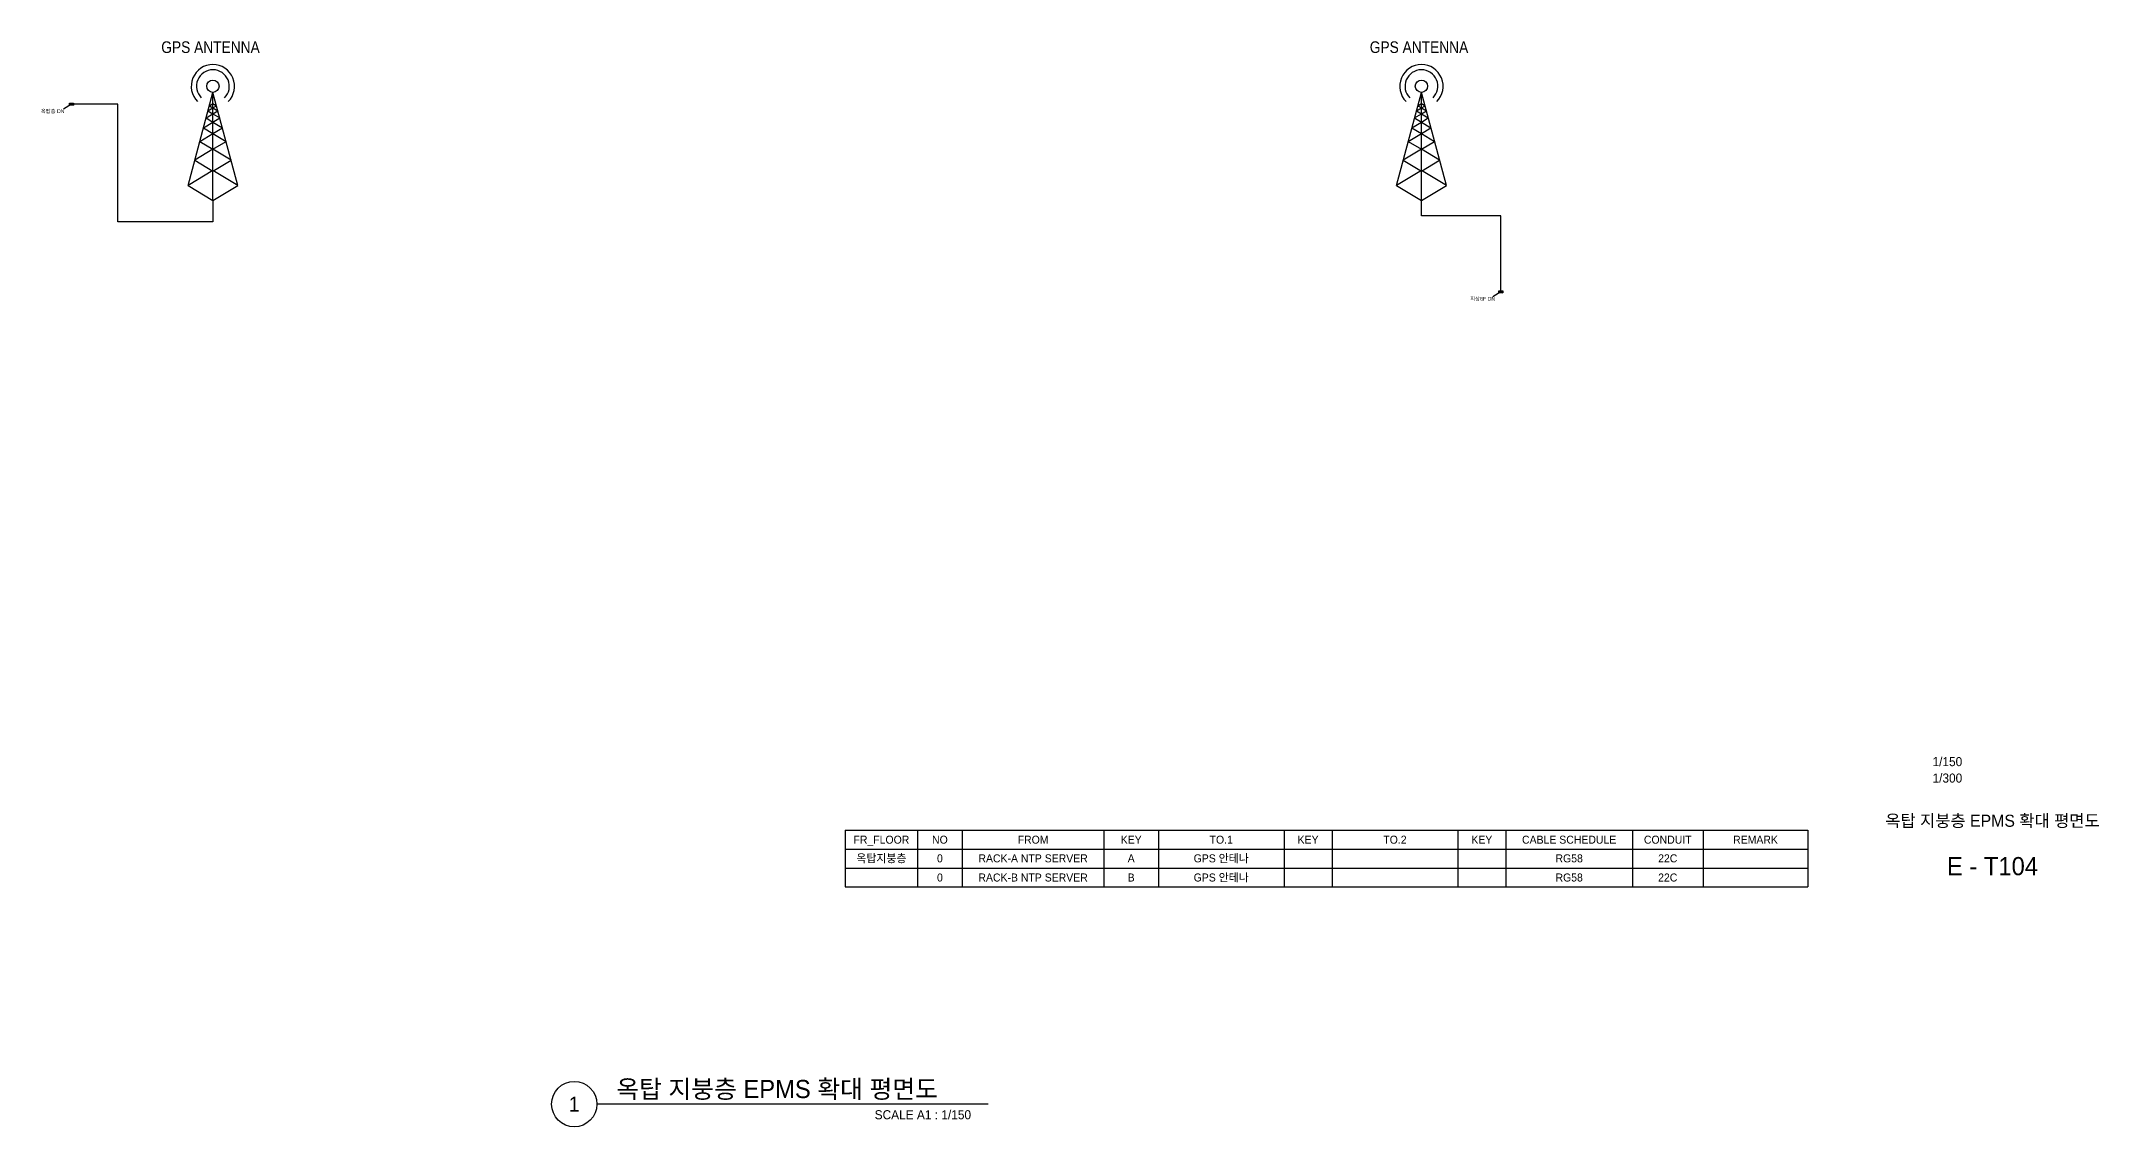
# Model space of a CAD drawing. Header units: millimetres. Extents: x 89450 to 753248, y -530175 to 1209785.
# Drawn here: x 272210 to 374197, y 1073625 to 1127430 of the extents above; entities that cross this region are included whole.
import ezdxf
from ezdxf.enums import TextEntityAlignment as Align

# ---------------------------------------------------------------- set-up
doc = ezdxf.new("R2010")
doc.units = ezdxf.units.MM
doc.header["$LTSCALE"] = 150
for name, color, linetype in [('-----29 Cable Schedule', 1, 'Continuous'), ('-----30 Text', 2, 'Continuous'), ('-----41 Drawing Title', 2, 'Continuous'), ('-----42 Drawing Number', 2, 'Continuous'), ('-----43 Drawing Scale', 3, 'Continuous'), ('-----99 EPMS CABLE DUCT', 4, 'Continuous'), ('-----99 EPMS CONDUIT', 4, 'Continuous'), ('-----99 EPMS ETC', 4, 'Continuous')]:
    doc.layers.add(name, color=color, linetype=linetype)
doc.styles.add('ELEC', font='')
doc.styles.get('ELEC').set_extended_font_data('Dotum')

msp = doc.modelspace()

# ---------------------------------------------------------------- linework, layer by layer
at = {"layer": '-----29 Cable Schedule'}
for p, q in [((312060, 1088325), (312060, 1087388)), ((312060, 1088325), (359779, 1088325)), ((315652, 1088325), (315652, 1087388)), ((317860, 1088325), (317860, 1087388)), ((324888, 1088325), (324888, 1087388)), ((327587, 1088325), (327587, 1087388)), ((333811, 1088325), (333811, 1087388)), ((336198, 1088325), (336198, 1087388)), ((342422, 1088325), (342422, 1087388)), ((344810, 1088325), (344810, 1087388)), ((351078, 1088325), (351078, 1087388)), ((354581, 1088325), (354581, 1087388)), ((359779, 1088325), (359779, 1087388)), ((312060, 1087388), (312060, 1085514)), ((312060, 1087388), (359779, 1087388)), ((312060, 1087388), (359779, 1087388)), ((315652, 1087388), (315652, 1085514)), ((317860, 1087388), (317860, 1085514)), ((324888, 1087388), (324888, 1085514)), ((327587, 1087388), (327587, 1085514)), ((333811, 1087388), (333811, 1085514)), ((336198, 1087388), (336198, 1085514)), ((342422, 1087388), (342422, 1085514)), ((344810, 1087388), (344810, 1085514)), ((351078, 1087388), (351078, 1085514)), ((354581, 1087388), (354581, 1085514)), ((359779, 1087388), (359779, 1085514)), ((312060, 1086451), (359779, 1086451)), ((312060, 1085514), (359779, 1085514))]:
    msp.add_line(p, q, dxfattribs=at)
at = {"layer": '-----41 Drawing Title', "color": 7}
msp.add_line((319142, 1074750), (299758, 1074750), dxfattribs=at)
msp.add_circle((298633, 1074750), 1125, dxfattribs=at)
at = {"layer": '-----99 EPMS CABLE DUCT'}
for p, q in [((273717, 1124300), (273311, 1124066)), ((273627, 1124340), (273807, 1124260)), ((273627, 1124260), (273807, 1124340)), ((344561, 1115000), (344155, 1114766)), ((344471, 1115040), (344651, 1114960)), ((344471, 1114960), (344651, 1115040))]:
    msp.add_line(p, q, dxfattribs=at)
at = {"layer": '-----99 EPMS CABLE DUCT', "elevation": 0}
for points in [[(273311, 1124066, 0, 70, 0), (273487, 1124167, 40, 40, 0)], [(344155, 1114766, 0, 70, 0), (344331, 1114867, 40, 40, 0)]]:
    msp.add_lwpolyline(points, format="xyseb", dxfattribs=at)
for points in [[(273617, 1124350), (273817, 1124350), (273817, 1124250), (273617, 1124250)], [(273627, 1124340), (273807, 1124340), (273807, 1124260), (273627, 1124260)], [(344461, 1115050), (344661, 1115050), (344661, 1114950), (344461, 1114950)], [(344471, 1115040), (344651, 1115040), (344651, 1114960), (344471, 1114960)]]:
    msp.add_lwpolyline(points, close=True, dxfattribs=at)
at = {"layer": '-----99 EPMS CABLE DUCT'}
for centre in [(273717, 1124300), (273717, 1124300), (344561, 1115000)]:
    msp.add_circle(centre, 10, dxfattribs=at)
at = {"layer": '-----99 EPMS CONDUIT', "elevation": 0}
for points in [[(280723, 1119539), (280723, 1118470), (276017, 1118470), (276017, 1124300), (273700, 1124300)], [(344561, 1115050), (344561, 1118767), (340622, 1118767), (340622, 1119539)]]:
    msp.add_lwpolyline(points, dxfattribs=at)
at = {"layer": '-----99 EPMS ETC', "ltscale": 3}
for p, q in [((279489, 1120283), (280723, 1124891)), ((280479, 1123978), (280723, 1124125)), ((280479, 1123978), (280723, 1123831)), ((280547, 1124232), (280723, 1124338)), ((280547, 1124232), (280723, 1124125)), ((281958, 1120283), (280723, 1124891)), ((280723, 1119539), (280723, 1124891)), ((280723, 1124338), (280900, 1124232)), ((280723, 1124125), (280900, 1124232)), ((280723, 1124125), (280968, 1123978)), ((280723, 1123831), (280968, 1123978)), ((339388, 1120283), (340622, 1124891)), ((340378, 1123978), (340622, 1124125)), ((340378, 1123978), (340622, 1123831)), ((340446, 1124232), (340622, 1124338)), ((340446, 1124232), (340622, 1124125)), ((341857, 1120283), (340622, 1124891)), ((340622, 1119539), (340622, 1124891)), ((340622, 1124338), (340799, 1124232)), ((340622, 1124125), (340799, 1124232)), ((340622, 1124125), (340867, 1123978)), ((340622, 1123831), (340867, 1123978)), ((280254, 1123139), (280724, 1123422)), ((280254, 1123139), (280724, 1122856)), ((280385, 1123626), (280724, 1123831)), ((280385, 1123626), (280724, 1123422)), ((280724, 1123831), (281062, 1123626)), ((280724, 1123422), (281062, 1123626)), ((280724, 1123422), (281193, 1123139)), ((280724, 1122856), (281193, 1123139)), ((340153, 1123139), (340623, 1123422)), ((340153, 1123139), (340623, 1122856)), ((340284, 1123626), (340623, 1123831)), ((340284, 1123626), (340623, 1123422)), ((340623, 1123831), (340961, 1123626)), ((340623, 1123422), (340961, 1123626)), ((340623, 1123422), (341092, 1123139)), ((340623, 1122856), (341092, 1123139)), ((280723, 1122073), (279823, 1121530)), ((280073, 1122464), (280723, 1122856)), ((280073, 1122464), (280723, 1122073)), ((280723, 1122856), (281374, 1122464)), ((280723, 1122073), (281374, 1122464)), ((281624, 1121530), (280723, 1122073)), ((340622, 1122073), (339722, 1121530)), ((339972, 1122464), (340622, 1122856)), ((339972, 1122464), (340622, 1122073)), ((340622, 1122856), (341273, 1122464)), ((340622, 1122073), (341273, 1122464)), ((341523, 1121530), (340622, 1122073)), ((280723, 1121027), (279489, 1120283)), ((279823, 1121530), (280723, 1120987)), ((280723, 1120987), (281624, 1121530)), ((281958, 1120283), (280723, 1121027)), ((340622, 1121027), (339388, 1120283)), ((339722, 1121530), (340622, 1120987)), ((340622, 1120987), (341523, 1121530)), ((341857, 1120283), (340622, 1121027)), ((279489, 1120283), (280723, 1119539)), ((280723, 1119539), (281958, 1120283)), ((339388, 1120283), (340622, 1119539)), ((340622, 1119539), (341857, 1120283))]:
    msp.add_line(p, q, dxfattribs=at)
for centre in [(280723, 1125196), (340622, 1125196)]:
    msp.add_circle(centre, 306, dxfattribs=at)
for centre, radius in [((280723, 1125196), 1074), ((280723, 1125196), 814), ((340622, 1125196), 1074), ((340622, 1125196), 814)]:
    msp.add_arc(centre, radius, 315, 225, dxfattribs=at)

# ---------------------------------------------------------------- texts
at = {"layer": '-----30 Text', "style": 'ELEC'}
for s, height, p in [('FR_FLOOR', 396.6, (313856, 1087856)), ('NO', 396.6, (316756, 1087856)), ('FROM', 396.6, (321374, 1087856)), ('KEY', 396.6, (326237, 1087856)), ('TO.1', 396.6, (330699, 1087856)), ('KEY', 396.6, (335005, 1087856)), ('TO.2', 396.6, (339310, 1087856)), ('KEY', 396.6, (343616, 1087856)), ('CABLE SCHEDULE', 396.6, (347944, 1087856)), ('CONDUIT', 396.6, (352830, 1087856)), ('REMARK', 396.6, (357180, 1087856)), ('옥탑지붕층', 396.6, (313856, 1086931)), ('0', 397, (316756, 1086931)), ('0', 397, (316756, 1085982)), ('RACK-A NTP SERVER', 396.6, (321374, 1086931)), ('RACK-B NTP SERVER', 396.6, (321374, 1085982)), ('A', 397, (326237, 1086931)), ('B', 397, (326237, 1085982)), ('GPS 안테나', 396.6, (330699, 1086931)), ('GPS 안테나', 396.6, (330699, 1085982)), ('RG58', 396.6, (347944, 1086931)), ('RG58', 396.6, (347944, 1085982)), ('22C', 396.6, (352830, 1086931)), ('22C', 396.6, (352830, 1085982))]:
    msp.add_text(s, height=height, dxfattribs=at).set_placement(p, align=Align.MIDDLE_CENTER)
at = {"layer": '-----41 Drawing Title', "style": 'ELEC'}
msp.add_text('옥탑 지붕층 EPMS 확대 평면도', height=600, dxfattribs=at).set_placement((368925, 1088795), align=Align.MIDDLE_CENTER)
at = {"layer": '-----41 Drawing Title', "color": 2, "style": 'ELEC'}
msp.add_text('옥탑 지붕층 EPMS 확대 평면도', height=900, dxfattribs=at).set_placement((300716, 1075050))
at = {"layer": '-----41 Drawing Title', "color": 7, "style": 'ELEC'}
msp.add_text('1', height=750, dxfattribs=at).set_placement((298633, 1074750), align=Align.MIDDLE)
at = {"layer": '-----41 Drawing Title', "style": 'ELEC'}
msp.add_text('SCALE A1 : 1/150', height=450, dxfattribs=at).set_placement((318300, 1074000), align=Align.RIGHT)
at = {"layer": '-----42 Drawing Number', "style": 'ELEC'}
msp.add_text('E - T104', height=900, dxfattribs=at).set_placement((368925, 1086545), align=Align.MIDDLE_CENTER)
at = {"layer": '-----43 Drawing Scale', "style": 'ELEC'}
for s, p in [('1/150', (366690, 1091725)), ('1/300', (366690, 1090910))]:
    msp.add_text(s, height=450, dxfattribs=at).set_placement(p, align=Align.MIDDLE_CENTER)
at = {"layer": '-----99 EPMS CABLE DUCT', "style": 'ELEC'}
for s, p in [('옥탑층 DN', (272197, 1123869)), ('지상6F DN', (343042, 1114569))]:
    msp.add_text(s, height=187.7, dxfattribs=at).set_placement(p)
at = {"layer": '-----99 EPMS ETC', "ltscale": 3, "style": 'ELEC', "width": 0.9}
for p in [(280604, 1126843, -169), (340502, 1126843, -169)]:
    msp.add_text('GPS ANTENNA', height=578.46, dxfattribs=at).set_placement(p, align=Align.CENTER)

doc.saveas('drawing.dxf')
